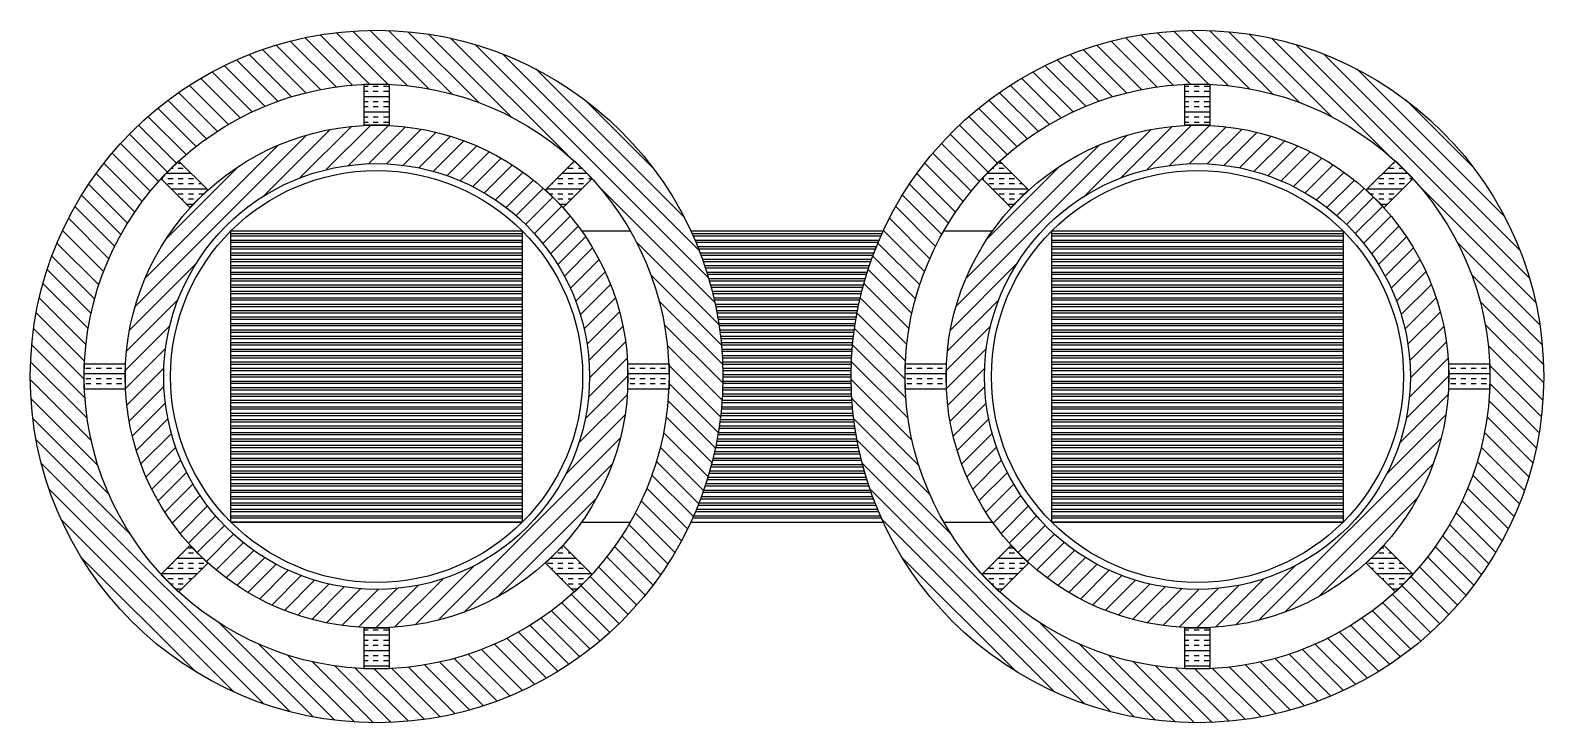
# Model space of a CAD drawing. Header units: millimetres. Extents: x -153 to 142, y 39 to 174.
import ezdxf

# ---------------------------------------------------------------- set-up
doc = ezdxf.new("R2010")
doc.units = ezdxf.units.MM
doc.header["$MEASUREMENT"] = 0

# ---------------------------------------------------------------- blocks, each defined once
blk = doc.blocks.new('*U2')
blk.add_lwpolyline([(-4, 2.44), (4, 2.44), (4, -2.44), (-4, -2.44)], close=True)
blk = doc.blocks.new('*U3')
at = {"color": 0, "linetype": 'ByBlock', "lineweight": -2, "transparency": 16777216}
for p, rotation in [((-85.19, 159.3), 90.00000000000001), ((-122.67, 143.78), 135), ((-47.72, 143.78), 45.00000000000001), ((-138.19, 106.3), 180), ((-122.67, 68.83), 225.0000000000001), ((-47.72, 68.83), 315.0000000000001), ((-85.19, 53.3), 270.0000000000001)]:
    blk.add_blockref('*U2', p, dxfattribs=dict(at, rotation=rotation))
blk.add_blockref('*U2', (-32.19, 106.3), dxfattribs=at)
blk = doc.blocks.new('*U4')
blk.add_lwpolyline([(-4, 2.44), (4, 2.44), (4, -2.44), (-4, -2.44)], close=True)
blk = doc.blocks.new('*U6')
at = {"color": 0, "linetype": 'ByBlock', "lineweight": -2, "transparency": 16777216}
for p, rotation in [((-85.19, 159.3), 90.00000000000001), ((-122.67, 143.78), 135), ((-47.72, 143.78), 45.00000000000001), ((-138.19, 106.3), 180), ((-122.67, 68.83), 225.0000000000001), ((-47.72, 68.83), 315.0000000000001), ((-85.19, 53.3), 270.0000000000001)]:
    blk.add_blockref('*U4', p, dxfattribs=dict(at, rotation=rotation))
blk.add_blockref('*U4', (-32.19, 106.3), dxfattribs=at)

msp = doc.modelspace()

# ---------------------------------------------------------------- hatches: boundary and pattern name
h = msp.add_hatch()
h.set_pattern_fill('ANSI31', color=256, scale=20, angle=90)
h.set_pattern_definition([(135, (-223.8615, -67.0875), (-1.767767, -1.767767), [])])
h.paths.add_polyline_path([(-152.69, 106.3, 1), (-17.69, 106.3, 1)])
h.paths.add_polyline_path([(-28.25, 108.74), (-28.19, 108.74), (-28.19, 103.86), (-28.25, 103.86, -0.176764), (-43.2, 67.76), (-43.17, 67.72), (-46.61, 64.27), (-46.65, 64.31, -0.176764), (-82.76, 49.35), (-82.76, 49.3), (-87.63, 49.3), (-87.63, 49.35, -0.176764), (-123.74, 64.31), (-123.78, 64.27), (-127.22, 67.72), (-127.19, 67.76, -0.176764), (-142.14, 103.86), (-142.19, 103.86), (-142.19, 108.74), (-142.14, 108.74, -0.176764), (-127.19, 144.85), (-127.22, 144.88), (-123.78, 148.33), (-123.74, 148.29, -0.176764), (-87.63, 163.25), (-87.63, 163.3), (-82.76, 163.3), (-82.76, 163.25, -0.176764), (-46.65, 148.29), (-46.61, 148.33), (-43.17, 144.88), (-43.2, 144.85, -0.176764)], flags=16)
h.paths.add_polyline_path([(-36.19, 106.3, -1), (-134.19, 106.3, -1)], flags=0)
h.paths.add_polyline_path([(-43.69, 106.3, -1), (-126.69, 106.3, -1)], flags=0)
h.paths.add_polyline_path([(-45.03, 106.3, -1), (-125.36, 106.3, -1)], flags=0)
h.paths.add_polyline_path([(-56.79, 134.7), (-56.79, 77.9), (-113.59, 77.9), (-113.59, 134.7)], flags=0)
h = msp.add_hatch()
h.set_pattern_fill('ANSI31', color=256, scale=20, angle=90)
h.set_pattern_definition([(135, (-63.8615, -67.0875), (-1.767767, -1.767767), [])])
h.paths.add_polyline_path([(7.31, 106.3, 1), (142.31, 106.3, 1)])
h.paths.add_polyline_path([(131.75, 108.74), (131.81, 108.74), (131.81, 103.86), (131.75, 103.86, -0.176764), (116.8, 67.76), (116.83, 67.72), (113.39, 64.27), (113.35, 64.31, -0.176764), (77.24, 49.35), (77.24, 49.3), (72.37, 49.3), (72.37, 49.35, -0.176764), (36.26, 64.31), (36.22, 64.27), (32.78, 67.72), (32.81, 67.76, -0.176764), (17.86, 103.86), (17.81, 103.86), (17.81, 108.74), (17.86, 108.74, -0.176764), (32.81, 144.85), (32.78, 144.88), (36.22, 148.33), (36.26, 148.29, -0.176764), (72.37, 163.25), (72.37, 163.3), (77.24, 163.3), (77.24, 163.25, -0.176764), (113.35, 148.29), (113.39, 148.33), (116.83, 144.88), (116.8, 144.85, -0.176764)], flags=16)
h.paths.add_polyline_path([(123.81, 106.3, -1), (25.81, 106.3, -1)], flags=0)
h.paths.add_polyline_path([(116.31, 106.3, -1), (33.31, 106.3, -1)], flags=0)
h.paths.add_polyline_path([(114.97, 106.3, -1), (34.64, 106.3, -1)], flags=0)
h.paths.add_polyline_path([(103.21, 134.7), (103.21, 77.9), (46.41, 77.9), (46.41, 134.7)], flags=0)
h = msp.add_hatch()
h.set_pattern_fill('INSUL', color=256, scale=8)
h.set_pattern_definition([(0, (-223.8615, -67.0875), (0, 3), []), (0, (-223.8615, -66.0875), (0, 3), [1, -1]), (0, (-223.8615, -65.0875), (0, 3), [1, -1])])
h.paths.add_polyline_path([(-43.2, 144.85, 0.021396), (-46.65, 148.29), (-52.27, 142.67), (-48.82, 139.23)])
h.paths.add_polyline_path([(-28.25, 108.74), (-36.19, 108.74), (-36.19, 103.86), (-28.25, 103.86, 0.010697), (-28.19, 106.3, 0.010697)])
h.paths.add_polyline_path([(-48.82, 73.38), (-52.27, 69.93), (-46.65, 64.31, 0.021396), (-43.2, 67.76)])
h.paths.add_polyline_path([(-82.76, 57.3), (-87.63, 57.3), (-87.63, 49.35, 0.021396), (-82.76, 49.35)])
h.paths.add_polyline_path([(-118.12, 69.93), (-121.57, 73.38), (-127.19, 67.76, 0.021396), (-123.74, 64.31)])
h.paths.add_polyline_path([(-134.19, 108.74), (-142.14, 108.74, 0.010697), (-142.19, 106.3, 0.010697), (-142.14, 103.86), (-134.19, 103.86)])
h.paths.add_polyline_path([(-118.12, 142.67), (-123.74, 148.29, 0.021396), (-127.19, 144.85), (-121.57, 139.23)])
h.paths.add_polyline_path([(-82.76, 163.25, 0.021396), (-87.63, 163.25), (-87.63, 155.3), (-82.76, 155.3)])
h = msp.add_hatch()
h.set_pattern_fill('INSUL', color=256, scale=8)
h.set_pattern_definition([(0, (-63.8615, -67.0875), (0, 3), []), (0, (-63.8615, -66.0875), (0, 3), [1, -1]), (0, (-63.8615, -65.0875), (0, 3), [1, -1])])
h.paths.add_polyline_path([(116.8, 144.85, 0.021396), (113.35, 148.29), (107.73, 142.67), (111.18, 139.23)])
h.paths.add_polyline_path([(131.75, 108.74), (123.81, 108.74), (123.81, 103.86), (131.75, 103.86, 0.010697), (131.81, 106.3, 0.010697)])
h.paths.add_polyline_path([(111.18, 73.38), (107.73, 69.93), (113.35, 64.31, 0.021396), (116.8, 67.76)])
h.paths.add_polyline_path([(77.24, 57.3), (72.37, 57.3), (72.37, 49.35, 0.021396), (77.24, 49.35)])
h.paths.add_polyline_path([(41.88, 69.93), (38.43, 73.38), (32.81, 67.76, 0.021396), (36.26, 64.31)])
h.paths.add_polyline_path([(25.81, 108.74), (17.86, 108.74, 0.010697), (17.81, 106.3, 0.010697), (17.86, 103.86), (25.81, 103.86)])
h.paths.add_polyline_path([(41.88, 142.67), (36.26, 148.29, 0.021396), (32.81, 144.85), (38.43, 139.23)])
h.paths.add_polyline_path([(77.24, 163.25, 0.021396), (72.37, 163.25), (72.37, 155.3), (77.24, 155.3)])
h = msp.add_hatch()
h.set_pattern_fill('ANSI31', color=256, scale=20)
h.set_pattern_definition([(45, (-223.8615, -67.0875), (-1.767767, 1.767767), [])])
h.paths.add_polyline_path([(-134.19, 106.3, 1), (-36.19, 106.3, 1)])
h.paths.add_polyline_path([(-43.69, 106.3, -1), (-126.69, 106.3, -1)], flags=16)
h.paths.add_polyline_path([(-45.03, 106.3, -1), (-125.36, 106.3, -1)], flags=0)
h.paths.add_polyline_path([(-56.79, 134.7), (-56.79, 77.9), (-113.59, 77.9), (-113.59, 134.7)], flags=0)
h = msp.add_hatch()
h.set_pattern_fill('ANSI31', color=256, scale=20)
h.set_pattern_definition([(45, (-63.8615, -67.0875), (-1.767767, 1.767767), [])])
h.paths.add_polyline_path([(25.81, 106.3, 1), (123.81, 106.3, 1)])
h.paths.add_polyline_path([(116.31, 106.3, -1), (33.31, 106.3, -1)], flags=16)
h.paths.add_polyline_path([(114.97, 106.3, -1), (34.64, 106.3, -1)], flags=0)
h.paths.add_polyline_path([(103.21, 134.7), (103.21, 77.9), (46.41, 77.9), (46.41, 134.7)], flags=0)
h = msp.add_hatch()
h.set_pattern_fill('STEEL', color=256, scale=10, angle=135)
h.set_pattern_definition([(180, (-223.8615, -67.0875), (-2e-16, -1.25), []), (180, (-224.3035, -67.5294), (-2e-16, -1.25), [])])
h.paths.add_polyline_path([(-56.79, 134.7), (-113.59, 134.7), (-113.59, 77.9), (-56.79, 77.9)])
h.paths.add_polyline_path([(13.57, 134.7), (-23.96, 134.7, -0.108994), (-17.69, 106.3, -0.108994), (-23.96, 77.9), (13.57, 77.9, -0.108994), (7.31, 106.3, -0.108994)])
h.paths.add_polyline_path([(103.21, 134.7), (46.41, 134.7), (46.41, 77.9), (103.21, 77.9)])

# ---------------------------------------------------------------- linework, layer by layer
for p, q in [((-113.59, 134.7), (-56.79, 134.7)), ((-113.59, 77.9), (-113.59, 134.7)), ((-56.79, 134.7), (-56.79, 77.9)), ((-45.26, 134.7), (-35.77, 134.7)), ((-23.96, 134.7), (13.57, 134.7)), ((25.38, 134.7), (34.88, 134.7)), ((46.41, 134.7), (103.21, 134.7)), ((46.41, 77.9), (46.41, 134.7)), ((103.21, 134.7), (103.21, 77.9)), ((-56.79, 77.9), (-113.59, 77.9)), ((-45.26, 77.9), (-35.77, 77.9)), ((-23.96, 77.9), (13.57, 77.9)), ((25.38, 77.9), (34.88, 77.9)), ((103.21, 77.9), (46.41, 77.9))]:
    msp.add_line(p, q)
for centre, radius in [((-85.19, 106.3), 67.5), ((74.81, 106.3), 67.5), ((-85.19, 106.3), 57), ((74.81, 106.3), 57), ((-85.19, 106.3), 49), ((74.81, 106.3), 49), ((-85.19, 106.3), 41.5), ((74.81, 106.3), 41.5), ((-85.19, 106.3), 40.16), ((74.81, 106.3), 40.16)]:
    msp.add_circle(centre, radius)

# ---------------------------------------------------------------- block references
for name, p in [('*U3', (0, 0)), ('*U6', (160, 0))]:
    msp.add_blockref(name, p)

doc.saveas('drawing.dxf')
